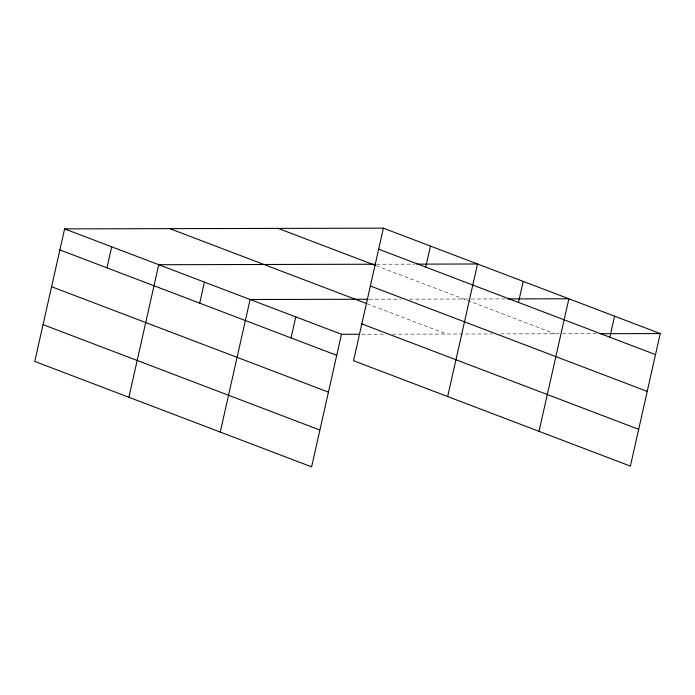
<?xml version="1.0" encoding="UTF-8"?>
<svg xmlns="http://www.w3.org/2000/svg" width="695" height="695" viewBox="0 0 695 695"><rect width="100%" height="100%" fill="white"/><g stroke="black" fill="none" stroke-linecap="round" stroke-linejoin="round"><path stroke-width="0.52" stroke-dasharray="3.48 2.61" d="M376.586 264.23L414.837 264.143M369.123 299.232L400.998 299.163M409.503 299.145L470.072 299.006M471.132 299.006L505.135 298.928M361.661 334.243L383.979 334.191M392.475 334.173L492.364 333.947M500.86 333.921L561.43 333.791M562.49 333.782L596.492 333.704M376.308 265.751L555.053 333.8M367.221 303.802L446.668 334.052"/><path stroke-width="1.04" d="M383.397 228.16L353.529 360.714L630.382 466.11L660.25 333.565L383.397 228.16L64.618 228.89L34.75 361.435L311.603 466.84L341.471 334.286L359.532 334.252M106.943 267.836L111.687 246.803M128.879 397.271L158.747 264.726L375.517 264.23M199.691 303.142L204.434 282.118M220.237 432.055L250.113 299.51L368.063 299.241M291.049 337.926L295.792 316.894M425.722 267.106L430.466 246.082M447.658 396.55L477.526 263.996L416.965 264.135M518.47 302.421L523.213 281.388M539.016 431.326L568.892 298.781L507.263 298.919M609.828 337.197L614.571 316.173M599.681 333.704L660.25 333.565M378.662 249.192L655.507 354.589M278.2 228.403L375.309 265.368M370.365 285.993L647.219 391.389M169.815 228.646L366.23 303.428M361.826 323.913L638.67 429.31M64.618 228.89L341.471 334.286M59.883 249.922L336.736 355.319M51.586 286.722L328.44 392.119M43.047 324.635L319.891 430.04"/></g></svg>
